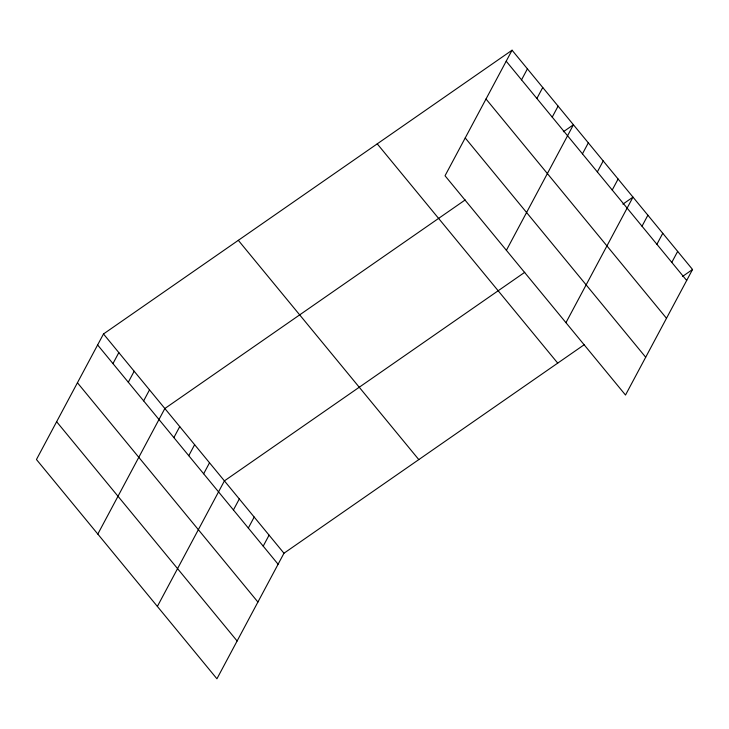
<?xml version="1.0" encoding="UTF-8"?>
<svg xmlns="http://www.w3.org/2000/svg" width="729" height="729" viewBox="0 0 729 729"><rect width="100%" height="100%" fill="white"/><g stroke="black" fill="none" stroke-linecap="round" stroke-linejoin="round"><path stroke-width="1.09" d="M512.068 50.21L445.027 175.762L625.509 395.036L692.55 269.484L512.068 50.21L103.491 333.964L36.45 459.516L216.932 678.79L283.973 553.238L584.321 344.644M112.959 363.598L118.827 352.599M128.304 382.233L134.172 371.243M143.64 400.868L149.509 389.878M97.814 534.075L164.854 408.513L465.202 199.928M173.876 437.6L179.744 426.611M188.765 455.689L194.634 444.699M203.655 473.777L209.524 462.787M157.373 606.428L224.414 480.876L524.762 272.291M233.426 509.963L239.303 498.964M248.316 528.051L254.193 517.052M263.205 546.139L269.083 535.15M521.545 79.844L527.413 68.845M536.881 98.479L542.75 87.489M552.227 117.114L558.095 106.124M506.391 250.32L573.431 124.759L563.344 131.767M582.453 153.846L588.321 142.848M597.343 171.935L603.211 160.945M612.232 190.023L618.101 179.033M565.95 322.674L632.991 197.122L622.903 204.129M642.012 226.209L647.881 215.21M656.902 244.297L662.77 233.298M671.792 262.385L677.66 251.396M682.462 276.491L692.55 269.484M506.199 61.2L686.682 280.474M486.015 99.007L666.497 318.281M465.22 137.954L645.694 357.228M377.239 143.85L557.721 363.124M238.319 240.324L418.801 459.598M103.491 333.964L283.973 553.238M97.622 344.954L278.095 564.228M77.438 382.761L257.911 602.036M56.634 421.717L237.116 640.982"/></g></svg>
